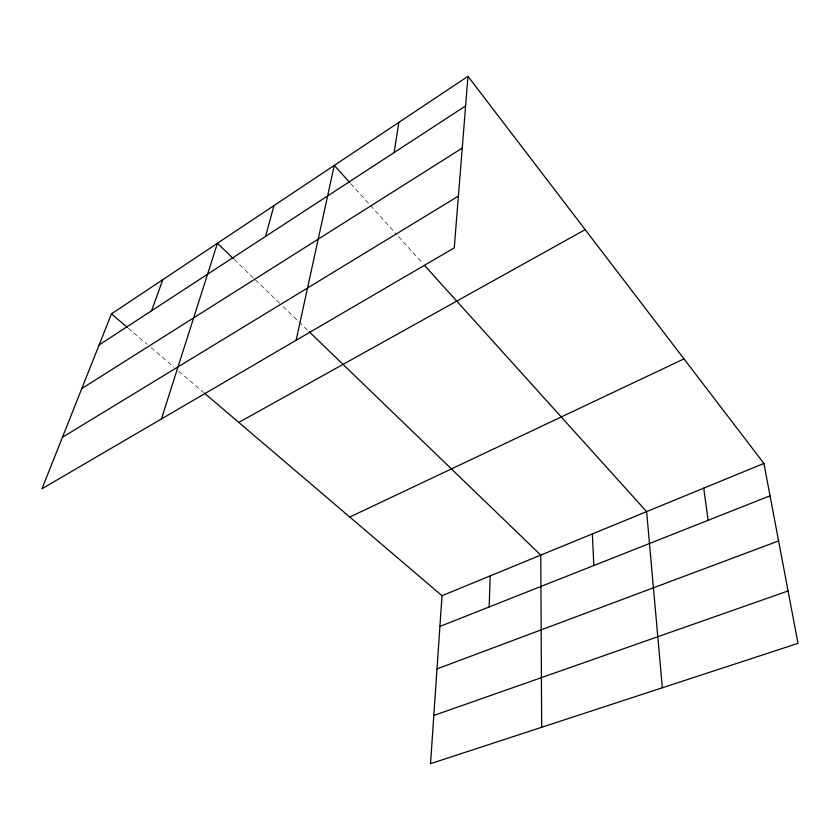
<?xml version="1.0" encoding="UTF-8"?>
<svg xmlns="http://www.w3.org/2000/svg" width="840" height="840" viewBox="0 0 840 840"><rect width="100%" height="100%" fill="white"/><g stroke="black" fill="none" stroke-linecap="round" stroke-linejoin="round"><path stroke-width="0.63" stroke-dasharray="4.2 3.15" d="M128.31 328.23L147.147 344.284M151.106 347.666L173.901 367.101M178.847 371.322L203.416 392.269M234.318 259.55L281.232 304.784M283.101 306.6L298.095 321.048M299.03 321.951L308.395 330.981M350.784 183.666L396.753 234.633M398.486 236.554L422.835 263.54"/><path stroke-width="1.26" d="M489.163 606.952L490.193 575.904M204.404 393.11L442.019 595.697L430.521 763.675L798 643.367L763.907 463.428L467.975 76.325L111.468 313.866L42 488.733L454.262 247.895L467.975 76.325M394.139 152.544L398.822 122.409M296.131 340.263L334.299 165.396L349.913 182.7M265.587 236.397L273.966 205.59M161.416 418.971L217.434 243.264L233.384 258.647M151.578 310.748L162.792 279.678M99.11 344.978L465.612 105.934M81.785 388.574L462.242 148.103M62.433 437.294L458.399 196.109M238.791 422.425L585.175 229.635M349.755 517.031L683.991 358.89M442.019 595.697L763.907 463.428M439.908 626.441L770.038 495.8M437.01 668.892L778.586 540.918M433.829 715.46L788.067 590.95M111.468 313.866L127.323 327.39M309.33 331.884L540.782 555.114L541.674 727.293M424.568 265.461L646.632 511.623L662.351 687.782M703.721 488.156L708.13 520.307M592.379 533.914L593.817 565.541"/></g></svg>
